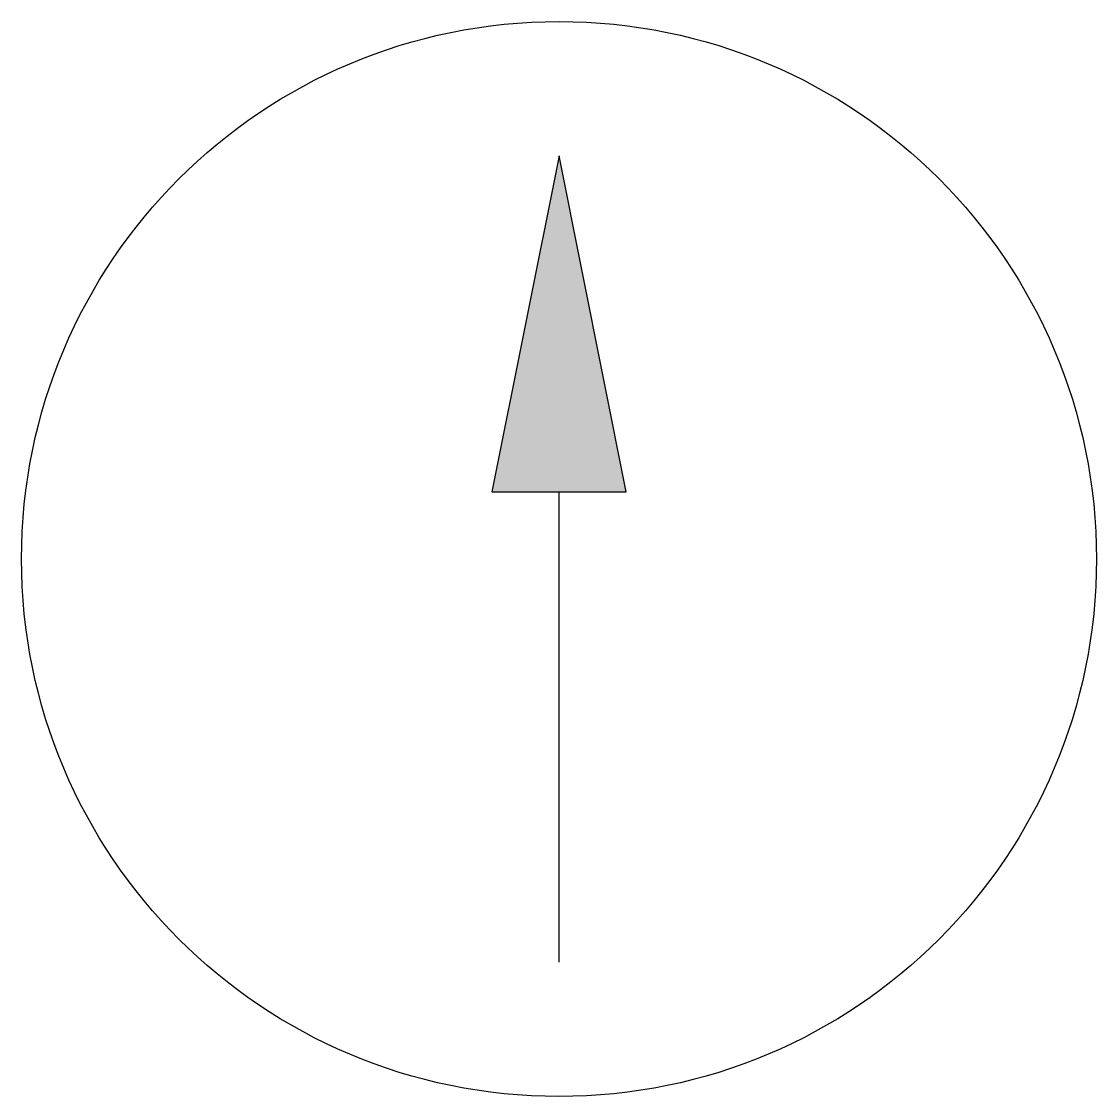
# Model space of a CAD drawing. Header units: millimetres. Extents: x -4 to 4, y -4 to 4.
import ezdxf

# ---------------------------------------------------------------- set-up
doc = ezdxf.new("R2010")
doc.units = ezdxf.units.MM
doc.layers.add('OBJECT', color=18, linetype='Continuous', lineweight=25, true_color=0x000000)

msp = doc.modelspace()

# ---------------------------------------------------------------- hatches: boundary and pattern name
at = {"layer": 'OBJECT', "transparency": 33554687}
msp.add_hatch(color=256, dxfattribs=at).paths.add_polyline_path([(0, 3), (-0.5, 0.5), (0.5, 0.5)], flags=0)

# ---------------------------------------------------------------- linework, layer by layer
at = {"layer": 'OBJECT'}
for p, q in [((0, 3), (-0.5, 0.5)), ((0.5, 0.5), (0, 3)), ((-0.5, 0.5), (0.5, 0.5)), ((0, -3), (0, 0.5))]:
    msp.add_line(p, q, dxfattribs=at)
msp.add_circle((0, 0), 4, dxfattribs=at)

doc.saveas('drawing.dxf')
